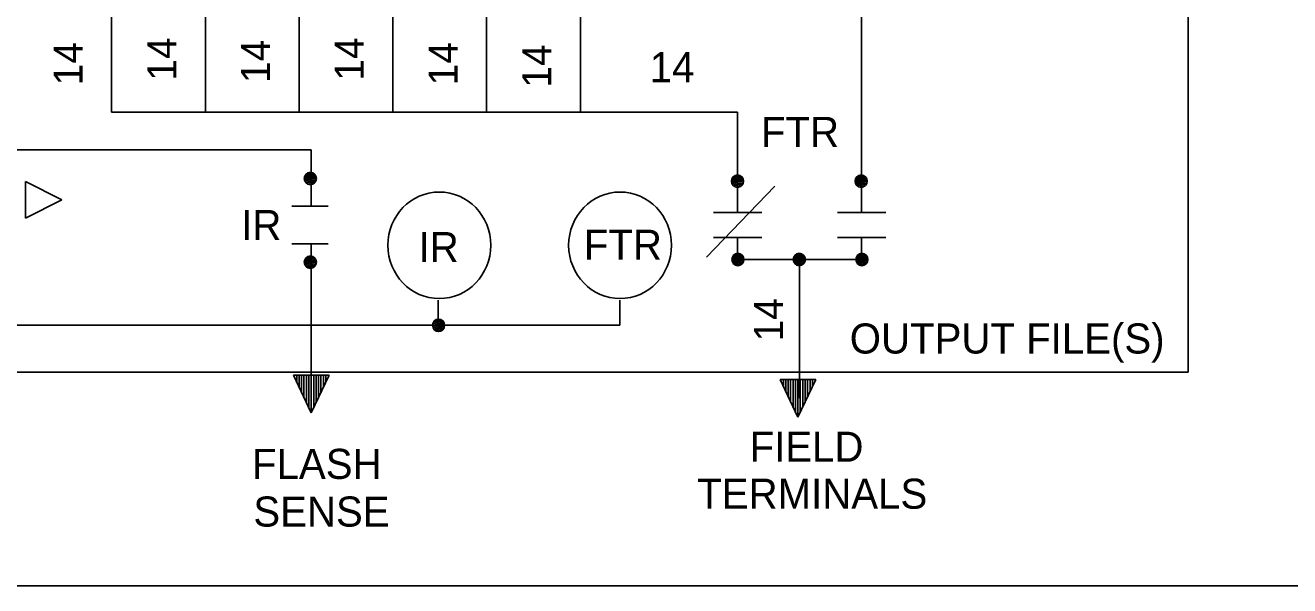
# Model space of a CAD drawing. Extents: x -9045 to 5486, y -3182 to 3962.
# Drawn here: x -5444 to -5145, y 909.8 to 1042.3 of the extents above; entities that cross this region are included whole.
import ezdxf

# ---------------------------------------------------------------- set-up
doc = ezdxf.new("R2010")
doc.units = 0
doc.layers.add('Level 1', color=7, linetype='Continuous')

msp = doc.modelspace()

# ---------------------------------------------------------------- linework, layer by layer
at = {"layer": 'Level 1'}
for p, q in [((-5169.02, 1293.47), (-5169.02, 960.3)), ((-5246.25, 998.08), (-5246.25, 1114.12)), ((-5423.61, 1021.76), (-5423.61, 1045.55)), ((-5401.44, 1021.76), (-5401.44, 1045.55)), ((-5379.27, 1021.76), (-5379.27, 1045.55)), ((-5357.1, 1021.76), (-5357.1, 1045.55)), ((-5334.93, 1021.76), (-5334.93, 1045.55)), ((-5312.76, 1021.76), (-5312.76, 1045.55)), ((-5275.57, 1021.76), (-5423.61, 1021.76)), ((-5275.57, 1021.76), (-5275.57, 998.08)), ((-5246.25, 1021.76), (-5246.25, 998.08)), ((-5449.7, 1012.87), (-5376.41, 1012.87)), ((-5376.41, 999.52), (-5376.41, 1012.87)), ((-5444, 996.69), (-5444, 1005.41)), ((-5444, 1005.41), (-5435.4, 1001.04)), ((-5378.06, 1006.07), (-5375.37, 1006.77)), ((-5378.02, 1006.41), (-5375.54, 1007.04)), ((-5378.02, 1005.78), (-5375.23, 1006.48)), ((-5377.93, 1006.72), (-5375.77, 1007.26)), ((-5377.93, 1005.49), (-5375.2, 1006.16)), ((-5377.77, 1005.18), (-5375.22, 1005.81)), ((-5377.76, 1007), (-5376.11, 1007.43)), ((-5377.52, 1004.96), (-5375.36, 1005.43)), ((-5377.15, 1004.71), (-5375.63, 1005.04)), ((-5277.05, 1005.44), (-5274.35, 1006.14)), ((-5277, 1005.78), (-5274.52, 1006.41)), ((-5277, 1005.15), (-5274.22, 1005.85)), ((-5276.91, 1006.09), (-5274.76, 1006.63)), ((-5276.91, 1004.86), (-5274.19, 1005.53)), ((-5276.76, 1004.55), (-5274.21, 1005.18)), ((-5276.74, 1006.37), (-5275.1, 1006.8)), ((-5276.51, 1004.33), (-5274.34, 1004.8)), ((-5247.79, 1005.44), (-5245.09, 1006.14)), ((-5247.74, 1005.78), (-5245.26, 1006.41)), ((-5247.74, 1005.15), (-5244.96, 1005.85)), ((-5247.65, 1006.09), (-5245.5, 1006.63)), ((-5247.65, 1004.86), (-5244.93, 1005.53)), ((-5247.5, 1004.55), (-5244.95, 1005.18)), ((-5247.48, 1006.37), (-5245.84, 1006.8)), ((-5247.25, 1004.33), (-5245.08, 1004.8)), ((-5282.96, 987.53), (-5266.78, 1004.28)), ((-5276.14, 1004.08), (-5274.61, 1004.41)), ((-5246.88, 1004.08), (-5245.35, 1004.41)), ((-5444, 996.69), (-5435.42, 1001.04)), ((-5380.99, 999.54), (-5372.41, 999.54)), ((-5281.3, 998.06), (-5269.85, 998.06)), ((-5251.97, 998.06), (-5240.53, 998.06)), ((-5380.99, 990.66), (-5372.41, 990.66)), ((-5376.41, 950.68), (-5376.41, 990.72)), ((-5281.3, 992.14), (-5269.85, 992.14)), ((-5275.57, 992.19), (-5275.57, 986.97)), ((-5251.97, 992.14), (-5240.53, 992.14)), ((-5246.25, 986.97), (-5246.25, 992.19)), ((-5378.06, 986.28), (-5375.37, 986.98)), ((-5378.02, 986.62), (-5375.54, 987.25)), ((-5377.93, 986.93), (-5375.77, 987.47)), ((-5377.76, 987.21), (-5376.11, 987.65)), ((-5276.94, 986.93), (-5274.24, 987.63)), ((-5276.89, 987.26), (-5274.41, 987.89)), ((-5276.89, 986.63), (-5274.11, 987.33)), ((-5276.8, 987.58), (-5274.65, 988.12)), ((-5276.8, 986.34), (-5274.07, 987.02)), ((-5276.63, 987.86), (-5274.99, 988.29)), ((-5275.57, 986.97), (-5246.25, 986.97)), ((-5262.42, 986.93), (-5259.72, 987.63)), ((-5262.37, 987.26), (-5259.89, 987.89)), ((-5262.37, 986.63), (-5259.59, 987.33)), ((-5262.28, 987.58), (-5260.13, 988.12)), ((-5262.28, 986.34), (-5259.56, 987.02)), ((-5262.11, 987.86), (-5260.47, 988.29)), ((-5260.91, 986.97), (-5260.91, 954.15)), ((-5247.62, 986.93), (-5244.92, 987.63)), ((-5247.57, 987.26), (-5245.09, 987.89)), ((-5247.57, 986.63), (-5244.79, 987.33)), ((-5247.48, 987.58), (-5245.33, 988.12)), ((-5247.48, 986.34), (-5244.75, 987.02)), ((-5247.31, 987.86), (-5245.67, 988.29)), ((-5378.02, 985.99), (-5375.23, 986.69)), ((-5377.93, 985.7), (-5375.2, 986.37)), ((-5377.77, 985.39), (-5375.22, 986.02)), ((-5377.52, 985.17), (-5375.36, 985.64)), ((-5377.15, 984.93), (-5375.63, 985.25)), ((-5276.64, 986.04), (-5274.1, 986.67)), ((-5276.4, 985.82), (-5274.23, 986.28)), ((-5276.02, 985.57), (-5274.5, 985.9)), ((-5262.13, 986.04), (-5259.58, 986.67)), ((-5261.88, 985.82), (-5259.71, 986.28)), ((-5261.51, 985.57), (-5259.98, 985.9)), ((-5247.32, 986.04), (-5244.78, 986.67)), ((-5247.08, 985.82), (-5244.91, 986.28)), ((-5246.7, 985.57), (-5245.18, 985.9)), ((-5346.37, 971.41), (-5346.37, 977.33)), ((-5303.46, 971.41), (-5303.46, 977.33)), ((-5347.74, 971.36), (-5345.04, 972.06)), ((-5347.69, 971.7), (-5345.21, 972.33)), ((-5347.6, 972.02), (-5345.45, 972.55)), ((-5347.43, 972.3), (-5345.79, 972.73)), ((-5303.46, 971.41), (-5523.73, 971.41)), ((-5347.69, 971.07), (-5344.91, 971.77)), ((-5347.6, 970.78), (-5344.87, 971.46)), ((-5347.44, 970.48), (-5344.9, 971.11)), ((-5347.2, 970.25), (-5345.03, 970.72)), ((-5346.82, 970.01), (-5345.3, 970.34)), ((-5169.02, 960.3), (-5503.7, 960.3)), ((-5380.62, 959.6), (-5372.19, 959.6)), ((-5380.62, 959.6), (-5376.41, 950.72)), ((-5379.83, 959.61), (-5379.83, 957.96)), ((-5379.26, 956.75), (-5379.26, 959.61)), ((-5378.69, 959.6), (-5378.69, 955.58)), ((-5378.12, 959.6), (-5378.12, 954.37)), ((-5377.55, 959.6), (-5377.55, 953.13)), ((-5376.97, 959.61), (-5376.97, 951.94)), ((-5376.41, 950.68), (-5376.4, 959.6)), ((-5372.19, 959.6), (-5376.41, 950.69)), ((-5375.83, 959.61), (-5375.83, 951.94)), ((-5375.26, 959.61), (-5375.26, 953.12)), ((-5374.69, 959.6), (-5374.69, 954.34)), ((-5374.11, 959.6), (-5374.11, 955.53)), ((-5373.54, 959.61), (-5373.54, 956.74)), ((-5372.97, 959.61), (-5372.97, 957.96)), ((-5265.53, 958.6), (-5257.1, 958.6)), ((-5265.53, 958.6), (-5261.32, 949.71)), ((-5264.74, 958.61), (-5264.74, 956.95)), ((-5264.17, 955.74), (-5264.17, 958.6)), ((-5263.6, 958.59), (-5263.6, 954.57)), ((-5263.03, 958.59), (-5263.03, 953.36)), ((-5262.46, 958.59), (-5262.46, 952.12)), ((-5261.88, 958.6), (-5261.88, 950.93)), ((-5257.1, 958.6), (-5261.32, 949.68)), ((-5261.32, 949.67), (-5261.31, 958.59)), ((-5260.74, 958.6), (-5260.74, 950.93)), ((-5260.17, 958.6), (-5260.17, 952.11)), ((-5259.59, 958.59), (-5259.59, 953.33)), ((-5259.02, 958.59), (-5259.02, 954.52)), ((-5258.45, 958.6), (-5258.45, 955.73)), ((-5257.88, 958.6), (-5257.88, 956.95))]:
    msp.add_line(p, q, dxfattribs=at)
msp.add_lwpolyline([(-5077.85, 1401.12), (-5077.85, 909.83), (-5635.62, 909.83), (-5635.62, 1401.12)], close=True, dxfattribs=at)
for centre, major_axis in [((-5376.62, 1006.1), (0, 1.48)), ((-5275.61, 1005.47), (0, 1.48)), ((-5246.35, 1005.47), (0, 1.48)), ((-5346.11, 990.31), (0, 12.59)), ((-5303.37, 990.31), (0, 12.59)), ((-5376.62, 986.32), (0, 1.48)), ((-5275.5, 986.96), (0, 1.48)), ((-5260.98, 986.96), (0, 1.48)), ((-5246.17, 986.96), (0, 1.48)), ((-5346.29, 971.4), (0, 1.48))]:
    msp.add_ellipse(centre, major_axis=major_axis, ratio=0.965909, dxfattribs=at)

# ---------------------------------------------------------------- texts
for p in [(-5430.47, 1028.13), (-5408.3, 1029.23), (-5386.13, 1028.68), (-5363.97, 1029.23), (-5341.8, 1028.13), (-5319.63, 1027.58), (-5264.82, 967.59)]:
    msp.add_text('14', height=6.865, rotation=90, dxfattribs=at).set_placement(p)
for s, height, p in [('14', 7.108, (-5296.37, 1028.86)), ('FTR', 7.108, (-5270.05, 1013.56)), ('IR', 7.108, (-5392.97, 991.55)), ('IR', 7.108, (-5351.02, 986.33)), ('FTR', 7.108, (-5311.94, 986.88)), ('OUTPUT FILE(S)', 7.1077, (-5249.05, 964.72)), ('FIELD', 7.108, (-5272.74, 939.14)), ('FLASH', 7.108, (-5390.41, 935.08)), ('TERMINALS', 7.108, (-5285.12, 928.03)), ('SENSE', 7.108, (-5390.1, 923.81))]:
    msp.add_text(s, height=height, dxfattribs=at).set_placement(p)

doc.saveas('drawing.dxf')
